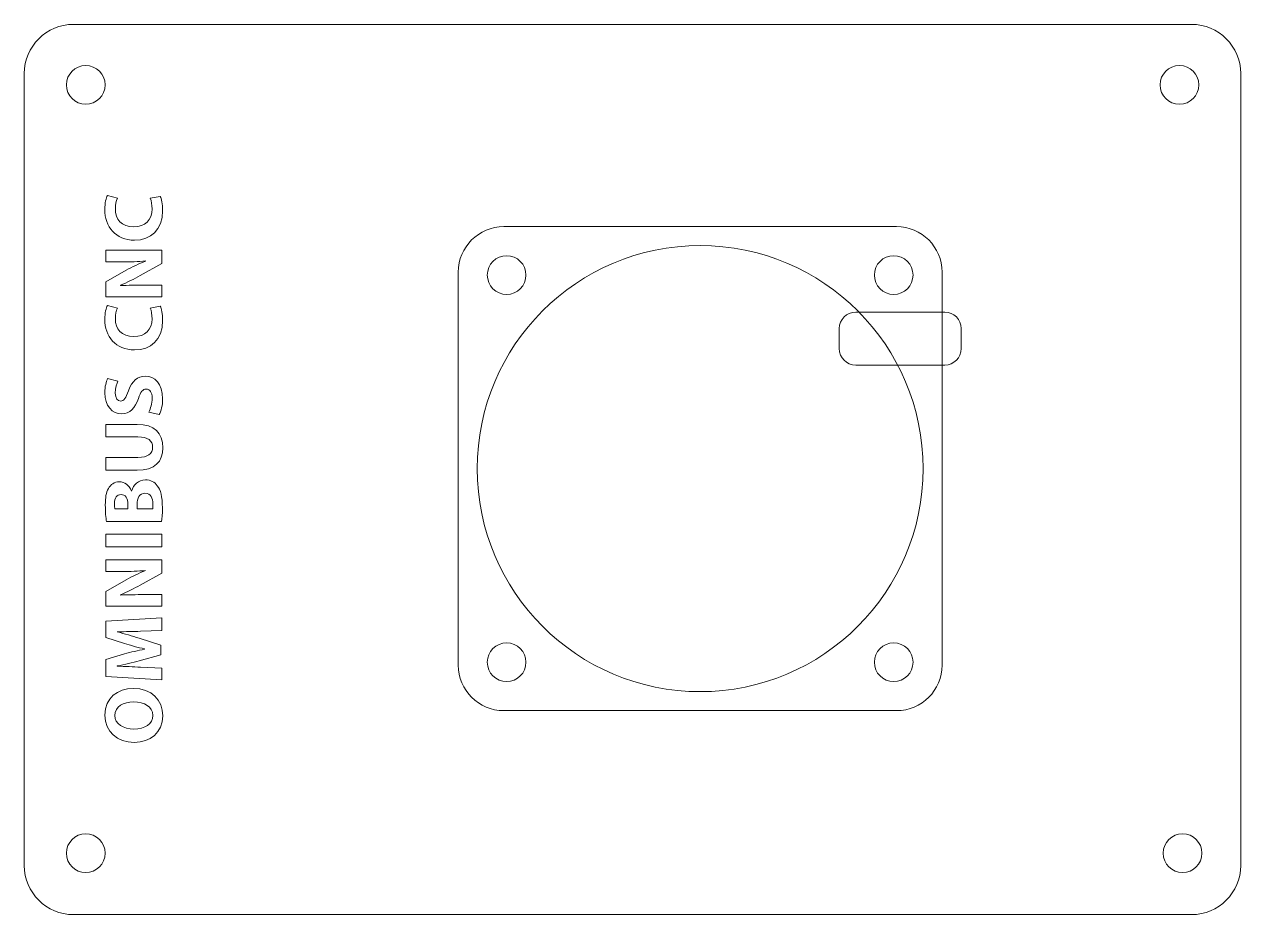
# Model space of a CAD drawing. Header units: millimetres. Extents: x -7 to 93, y 30 to 104.
import ezdxf

# ---------------------------------------------------------------- set-up
doc = ezdxf.new("R2010")
doc.units = ezdxf.units.MM
doc.header["$MEASUREMENT"] = 0
doc.layers.add('20', color=7, linetype='Continuous', lineweight=0)

# ---------------------------------------------------------------- blocks, each defined once
blk = doc.blocks.new('Block_0')
at = {"layer": '20', "color": 18, "lineweight": 9, "true_color": 0x000000}
for points, knots in [([(4.11, 89.35), (4.21, 89.16), (4.31, 88.73), (4.31, 88.16), (4.31, 86.56), (3.31, 85.73), (1.99, 85.73), (0.41, 85.73), (-0.47, 86.86), (-0.47, 88.27), (-0.47, 88.81), (-0.36, 89.22), (-0.26, 89.41), (-0.26, 89.41), (0.57, 89.19), (0.57, 89.19), (0.48, 88.98), (0.4, 88.68), (0.4, 88.31), (0.4, 87.48), (0.9, 86.83), (1.93, 86.83), (2.86, 86.83), (3.44, 87.38), (3.44, 88.32), (3.44, 88.64), (3.38, 88.99), (3.29, 89.19), (3.29, 89.19), (4.11, 89.35), (4.11, 89.35)], [0, 0, 0, 0, 1, 1, 1, 2, 2, 2, 3, 3, 3, 4, 4, 4, 5, 5, 5, 6, 6, 6, 7, 7, 7, 8, 8, 8, 9, 9, 9, 10, 10, 10, 10]), ([(4.24, 81.06), (4.24, 81.06), (-0.4, 81.06), (-0.4, 81.06), (-0.4, 81.06), (-0.4, 82.28), (-0.4, 82.28), (-0.4, 82.28), (1.3, 83.25), (1.3, 83.25), (1.79, 83.52), (2.37, 83.8), (2.89, 84), (2.89, 84), (2.89, 84.02), (2.89, 84.02), (2.28, 83.96), (1.66, 83.93), (0.96, 83.93), (0.96, 83.93), (-0.4, 83.93), (-0.4, 83.93), (-0.4, 83.93), (-0.4, 84.9), (-0.4, 84.9), (-0.4, 84.9), (4.24, 84.9), (4.24, 84.9), (4.24, 84.9), (4.24, 83.8), (4.24, 83.8), (4.24, 83.8), (2.45, 82.81), (2.45, 82.81), (1.96, 82.53), (1.36, 82.23), (0.82, 82), (0.82, 82), (0.82, 81.98), (0.82, 81.98), (1.44, 82.01), (2.09, 82.02), (2.85, 82.02), (2.85, 82.02), (4.24, 82.02), (4.24, 82.02), (4.24, 82.02), (4.24, 81.06), (4.24, 81.06)], [0, 0, 0, 0, 1, 1, 1, 2, 2, 2, 3, 3, 3, 4, 4, 4, 5, 5, 5, 6, 6, 6, 7, 7, 7, 8, 8, 8, 9, 9, 9, 10, 10, 10, 11, 11, 11, 12, 12, 12, 13, 13, 13, 14, 14, 14, 15, 15, 15, 16, 16, 16, 16]), ([(4.11, 80.28), (4.21, 80.08), (4.31, 79.65), (4.31, 79.08), (4.31, 77.48), (3.31, 76.66), (1.99, 76.66), (0.41, 76.66), (-0.47, 77.78), (-0.47, 79.19), (-0.47, 79.73), (-0.36, 80.14), (-0.26, 80.33), (-0.26, 80.33), (0.57, 80.12), (0.57, 80.12), (0.48, 79.9), (0.4, 79.61), (0.4, 79.24), (0.4, 78.4), (0.9, 77.76), (1.93, 77.76), (2.86, 77.76), (3.44, 78.31), (3.44, 79.24), (3.44, 79.56), (3.38, 79.91), (3.29, 80.12), (3.29, 80.12), (4.11, 80.28), (4.11, 80.28)], [0, 0, 0, 0, 1, 1, 1, 2, 2, 2, 3, 3, 3, 4, 4, 4, 5, 5, 5, 6, 6, 6, 7, 7, 7, 8, 8, 8, 9, 9, 9, 10, 10, 10, 10]), ([(3.16, 71.52), (3.31, 71.8), (3.45, 72.23), (3.45, 72.68), (3.45, 73.16), (3.25, 73.42), (2.95, 73.42), (2.66, 73.42), (2.49, 73.2), (2.3, 72.64), (2.03, 71.87), (1.6, 71.37), (0.93, 71.37), (0.13, 71.37), (-0.47, 72.03), (-0.47, 73.12), (-0.47, 73.65), (-0.36, 74.03), (-0.24, 74.31), (-0.24, 74.31), (0.61, 74.07), (0.61, 74.07), (0.52, 73.89), (0.39, 73.56), (0.39, 73.1), (0.39, 72.65), (0.6, 72.43), (0.84, 72.43), (1.13, 72.43), (1.26, 72.69), (1.49, 73.29), (1.79, 74.11), (2.22, 74.49), (2.87, 74.49), (3.65, 74.49), (4.31, 73.89), (4.31, 72.62), (4.31, 72.09), (4.17, 71.57), (4.03, 71.31), (4.03, 71.31), (3.16, 71.52), (3.16, 71.52)], [0, 0, 0, 0, 1, 1, 1, 2, 2, 2, 3, 3, 3, 4, 4, 4, 5, 5, 5, 6, 6, 6, 7, 7, 7, 8, 8, 8, 9, 9, 9, 10, 10, 10, 11, 11, 11, 12, 12, 12, 13, 13, 13, 14, 14, 14, 14]), ([(-0.4, 67.77), (-0.4, 67.77), (2.27, 67.77), (2.27, 67.77), (3.07, 67.77), (3.48, 68.08), (3.48, 68.61), (3.48, 69.16), (3.09, 69.47), (2.27, 69.47), (2.27, 69.47), (-0.4, 69.47), (-0.4, 69.47), (-0.4, 69.47), (-0.4, 70.51), (-0.4, 70.51), (-0.4, 70.51), (2.21, 70.51), (2.21, 70.51), (3.64, 70.51), (4.32, 69.79), (4.32, 68.58), (4.32, 67.41), (3.67, 66.72), (2.19, 66.72), (2.19, 66.72), (-0.4, 66.72), (-0.4, 66.72), (-0.4, 66.72), (-0.4, 67.77), (-0.4, 67.77)], [0, 0, 0, 0, 1, 1, 1, 2, 2, 2, 3, 3, 3, 4, 4, 4, 5, 5, 5, 6, 6, 6, 7, 7, 7, 8, 8, 8, 9, 9, 9, 10, 10, 10, 10]), ([(-0.33, 62.48), (-0.39, 62.76), (-0.43, 63.32), (-0.43, 63.84), (-0.43, 64.48), (-0.37, 64.87), (-0.17, 65.21), (0, 65.53), (0.32, 65.76), (0.74, 65.76), (1.15, 65.76), (1.54, 65.52), (1.73, 65), (1.73, 65), (1.74, 65), (1.74, 65), (1.89, 65.53), (2.29, 65.92), (2.89, 65.92), (3.31, 65.92), (3.64, 65.73), (3.87, 65.44), (4.14, 65.1), (4.29, 64.54), (4.29, 63.62), (4.29, 63.1), (4.26, 62.72), (4.22, 62.48), (4.22, 62.48), (-0.33, 62.48), (-0.33, 62.48)], [0, 0, 0, 0, 1, 1, 1, 2, 2, 2, 3, 3, 3, 4, 4, 4, 5, 5, 5, 6, 6, 6, 7, 7, 7, 8, 8, 8, 9, 9, 9, 10, 10, 10, 10]), ([(1.44, 63.52), (1.44, 63.52), (1.44, 63.87), (1.44, 63.87), (1.44, 64.42), (1.21, 64.71), (0.87, 64.71), (0.52, 64.71), (0.33, 64.44), (0.33, 63.97), (0.33, 63.74), (0.35, 63.61), (0.36, 63.52), (0.36, 63.52), (1.44, 63.52), (1.44, 63.52)], [0, 0, 0, 0, 1, 1, 1, 2, 2, 2, 3, 3, 3, 4, 4, 4, 5, 5, 5, 5]), ([(3.5, 63.52), (3.51, 63.62), (3.51, 63.75), (3.51, 63.93), (3.51, 64.4), (3.33, 64.82), (2.85, 64.82), (2.38, 64.82), (2.19, 64.4), (2.19, 63.88), (2.19, 63.88), (2.19, 63.52), (2.19, 63.52), (2.19, 63.52), (3.5, 63.52), (3.5, 63.52)], [0, 0, 0, 0, 1, 1, 1, 2, 2, 2, 3, 3, 3, 4, 4, 4, 5, 5, 5, 5]), ([(-0.4, 61.43), (-0.4, 61.43), (4.24, 61.43), (4.24, 61.43), (4.24, 61.43), (4.24, 60.38), (4.24, 60.38), (4.24, 60.38), (-0.4, 60.38), (-0.4, 60.38), (-0.4, 60.38), (-0.4, 61.43), (-0.4, 61.43)], [0, 0, 0, 0, 1, 1, 1, 2, 2, 2, 3, 3, 3, 4, 4, 4, 4]), ([(4.24, 55.48), (4.24, 55.48), (-0.4, 55.48), (-0.4, 55.48), (-0.4, 55.48), (-0.4, 56.7), (-0.4, 56.7), (-0.4, 56.7), (1.3, 57.66), (1.3, 57.66), (1.79, 57.94), (2.37, 58.21), (2.89, 58.42), (2.89, 58.42), (2.89, 58.44), (2.89, 58.44), (2.28, 58.37), (1.66, 58.35), (0.96, 58.35), (0.96, 58.35), (-0.4, 58.35), (-0.4, 58.35), (-0.4, 58.35), (-0.4, 59.31), (-0.4, 59.31), (-0.4, 59.31), (4.24, 59.31), (4.24, 59.31), (4.24, 59.31), (4.24, 58.21), (4.24, 58.21), (4.24, 58.21), (2.45, 57.22), (2.45, 57.22), (1.96, 56.95), (1.36, 56.65), (0.82, 56.42), (0.82, 56.42), (0.82, 56.4), (0.82, 56.4), (1.44, 56.42), (2.09, 56.44), (2.85, 56.44), (2.85, 56.44), (4.24, 56.44), (4.24, 56.44), (4.24, 56.44), (4.24, 55.48), (4.24, 55.48)], [0, 0, 0, 0, 1, 1, 1, 2, 2, 2, 3, 3, 3, 4, 4, 4, 5, 5, 5, 6, 6, 6, 7, 7, 7, 8, 8, 8, 9, 9, 9, 10, 10, 10, 11, 11, 11, 12, 12, 12, 13, 13, 13, 14, 14, 14, 15, 15, 15, 16, 16, 16, 16]), ([(2.47, 53.41), (1.91, 53.39), (1.24, 53.37), (0.56, 53.37), (0.56, 53.37), (0.56, 53.35), (0.56, 53.35), (1.15, 53.21), (1.81, 53.01), (2.36, 52.84), (2.36, 52.84), (4.17, 52.27), (4.17, 52.27), (4.17, 52.27), (4.17, 51.45), (4.17, 51.45), (4.17, 51.45), (2.37, 50.96), (2.37, 50.96), (1.83, 50.81), (1.17, 50.65), (0.56, 50.54), (0.56, 50.54), (0.56, 50.52), (0.56, 50.52), (1.19, 50.5), (1.9, 50.48), (2.48, 50.44), (2.48, 50.44), (4.24, 50.36), (4.24, 50.36), (4.24, 50.36), (4.24, 49.39), (4.24, 49.39), (4.24, 49.39), (-0.4, 49.68), (-0.4, 49.68), (-0.4, 49.68), (-0.4, 51.08), (-0.4, 51.08), (-0.4, 51.08), (1.15, 51.54), (1.15, 51.54), (1.69, 51.68), (2.27, 51.82), (2.81, 51.93), (2.81, 51.93), (2.81, 51.95), (2.81, 51.95), (2.27, 52.08), (1.66, 52.24), (1.15, 52.39), (1.15, 52.39), (-0.4, 52.88), (-0.4, 52.88), (-0.4, 52.88), (-0.4, 54.25), (-0.4, 54.25), (-0.4, 54.25), (4.24, 54.51), (4.24, 54.51), (4.24, 54.51), (4.24, 53.48), (4.24, 53.48), (4.24, 53.48), (2.47, 53.41), (2.47, 53.41)], [0, 0, 0, 0, 1, 1, 1, 2, 2, 2, 3, 3, 3, 4, 4, 4, 5, 5, 5, 6, 6, 6, 7, 7, 7, 8, 8, 8, 9, 9, 9, 10, 10, 10, 11, 11, 11, 12, 12, 12, 13, 13, 13, 14, 14, 14, 15, 15, 15, 16, 16, 16, 17, 17, 17, 18, 18, 18, 19, 19, 19, 20, 20, 20, 21, 21, 21, 22, 22, 22, 22]), ([(1.88, 48.68), (3.4, 48.68), (4.32, 47.76), (4.32, 46.41), (4.32, 45.03), (3.28, 44.22), (1.96, 44.22), (0.57, 44.22), (-0.47, 45.11), (-0.47, 46.48), (-0.47, 47.91), (0.6, 48.68), (1.88, 48.68)], [0, 0, 0, 0, 1, 1, 1, 2, 2, 2, 3, 3, 3, 4, 4, 4, 4]), ([(1.94, 45.33), (2.85, 45.33), (3.49, 45.76), (3.49, 46.46), (3.49, 47.17), (2.81, 47.58), (1.91, 47.58), (1.08, 47.58), (0.36, 47.18), (0.36, 46.45), (0.36, 45.75), (1.04, 45.33), (1.94, 45.33)], [0, 0, 0, 0, 1, 1, 1, 2, 2, 2, 3, 3, 3, 4, 4, 4, 4])]:
    blk.add_open_spline(points, degree=3, knots=knots, dxfattribs=at)

msp = doc.modelspace()

# ---------------------------------------------------------------- linework, layer by layer
at = {"layer": '20', "color": 12, "lineweight": 9, "true_color": 0xcc0000}
for centre, radius in [((48.75, 66.85), 18.43), ((32.75, 82.85), 1.6), ((64.75, 82.85), 1.6), ((32.75, 50.85), 1.6), ((64.75, 50.85), 1.6)]:
    msp.add_circle(centre, radius, dxfattribs=at)
for points, knots in [([(-3.06, 29.99), (-3.06, 29.99), (89.37, 29.99), (89.37, 29.99), (91.62, 29.99), (93.44, 31.81), (93.44, 34.05), (93.44, 34.05), (93.44, 99.51), (93.44, 99.51), (93.44, 101.75), (91.62, 103.57), (89.37, 103.57), (89.37, 103.57), (-3.06, 103.57), (-3.06, 103.57), (-5.31, 103.57), (-7.13, 101.75), (-7.13, 99.51), (-7.13, 99.51), (-7.13, 34.05), (-7.13, 34.05), (-7.13, 31.81), (-5.31, 29.99), (-3.06, 29.99)], [0, 0, 0, 0, 1, 1, 1, 2, 2, 2, 3, 3, 3, 4, 4, 4, 5, 5, 5, 6, 6, 6, 7, 7, 7, 8, 8, 8, 8]), ([(-3.65, 98.57), (-3.65, 99.45), (-2.93, 100.17), (-2.05, 100.17), (-1.16, 100.17), (-0.45, 99.45), (-0.45, 98.57), (-0.45, 97.68), (-1.16, 96.97), (-2.05, 96.97), (-2.93, 96.97), (-3.65, 97.68), (-3.65, 98.57), (-3.65, 98.57), (-3.65, 98.57), (-3.65, 98.57)], [0, 0, 0, 0, 1, 1, 1, 2, 2, 2, 3, 3, 3, 4, 4, 4, 5, 5, 5, 5]), ([(86.78, 98.57), (86.78, 99.45), (87.49, 100.17), (88.38, 100.17), (89.26, 100.17), (89.98, 99.45), (89.98, 98.57), (89.98, 97.68), (89.26, 96.97), (88.38, 96.97), (87.49, 96.97), (86.78, 97.68), (86.78, 98.57), (86.78, 98.57), (86.78, 98.57), (86.78, 98.57)], [0, 0, 0, 0, 1, 1, 1, 2, 2, 2, 3, 3, 3, 4, 4, 4, 5, 5, 5, 5]), ([(64.99, 46.85), (64.99, 46.85), (32.51, 46.85), (32.51, 46.85), (30.44, 46.85), (28.75, 48.54), (28.75, 50.61), (28.75, 50.61), (28.75, 83.09), (28.75, 83.09), (28.75, 85.17), (30.44, 86.85), (32.51, 86.85), (32.51, 86.85), (64.99, 86.85), (64.99, 86.85), (67.07, 86.85), (68.75, 85.17), (68.75, 83.09), (68.75, 83.09), (68.75, 50.61), (68.75, 50.61), (68.75, 48.54), (67.07, 46.85), (64.99, 46.85)], [0, 0, 0, 0, 1, 1, 1, 2, 2, 2, 3, 3, 3, 4, 4, 4, 5, 5, 5, 6, 6, 6, 7, 7, 7, 8, 8, 8, 8]), ([(68.97, 75.41), (68.97, 75.41), (61.61, 75.41), (61.61, 75.41), (60.86, 75.41), (60.25, 76.02), (60.25, 76.77), (60.25, 76.77), (60.25, 78.43), (60.25, 78.43), (60.25, 79.18), (60.86, 79.78), (61.61, 79.78), (61.61, 79.78), (68.97, 79.78), (68.97, 79.78), (69.72, 79.78), (70.33, 79.18), (70.33, 78.43), (70.33, 78.43), (70.33, 76.77), (70.33, 76.77), (70.33, 76.02), (69.72, 75.41), (68.97, 75.41)], [0, 0, 0, 0, 1, 1, 1, 2, 2, 2, 3, 3, 3, 4, 4, 4, 5, 5, 5, 6, 6, 6, 7, 7, 7, 8, 8, 8, 8]), ([(-3.65, 35.07), (-3.65, 35.95), (-2.93, 36.67), (-2.05, 36.67), (-1.16, 36.67), (-0.45, 35.95), (-0.45, 35.07), (-0.45, 34.18), (-1.16, 33.47), (-2.05, 33.47), (-2.93, 33.47), (-3.65, 34.18), (-3.65, 35.07), (-3.65, 35.07), (-3.65, 35.07), (-3.65, 35.07)], [0, 0, 0, 0, 1, 1, 1, 2, 2, 2, 3, 3, 3, 4, 4, 4, 5, 5, 5, 5]), ([(87.03, 35.07), (87.03, 35.95), (87.75, 36.67), (88.63, 36.67), (89.52, 36.67), (90.23, 35.95), (90.23, 35.07), (90.23, 34.18), (89.52, 33.47), (88.63, 33.47), (87.75, 33.47), (87.03, 34.18), (87.03, 35.07), (87.03, 35.07), (87.03, 35.07), (87.03, 35.07)], [0, 0, 0, 0, 1, 1, 1, 2, 2, 2, 3, 3, 3, 4, 4, 4, 5, 5, 5, 5])]:
    msp.add_open_spline(points, degree=3, knots=knots, dxfattribs=at)

# ---------------------------------------------------------------- block references
at = {"layer": '20'}
msp.add_blockref('Block_0', (0, 0), dxfattribs=at)

doc.saveas('drawing.dxf')
